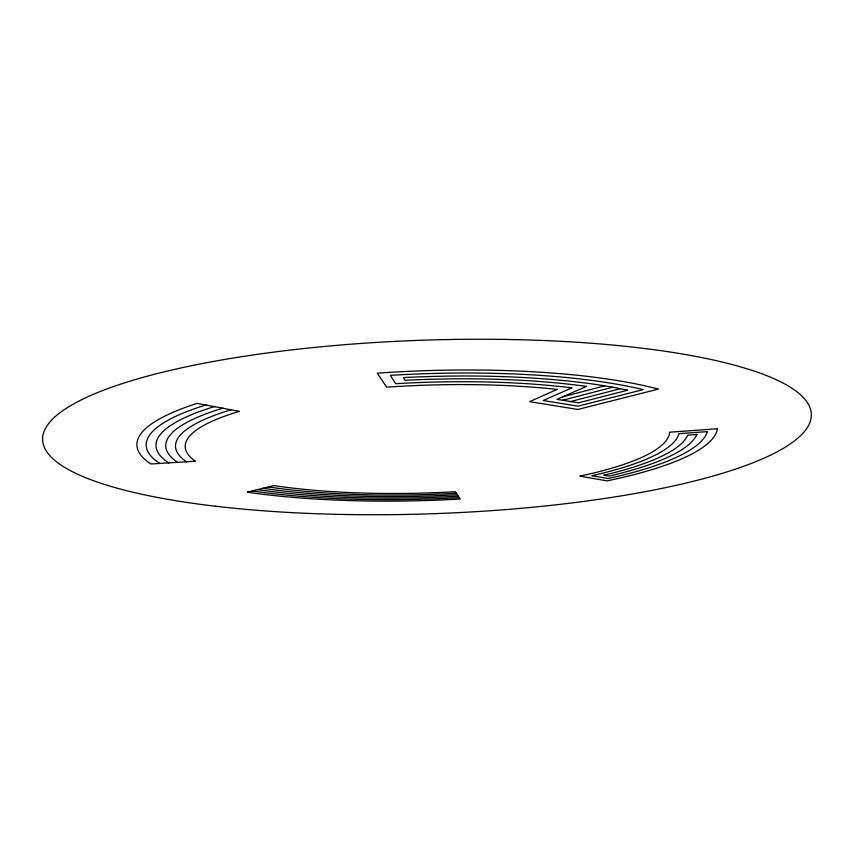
<?xml version="1.0" encoding="UTF-8"?>
<svg xmlns="http://www.w3.org/2000/svg" width="854" height="854" viewBox="0 0 854 854"><rect width="100%" height="100%" fill="white"/><g stroke="black" fill="none" stroke-linecap="round" stroke-linejoin="round"><path stroke-width="1.28" d="M562.466 396.896L604.664 385.848M562.615 400.259L612.724 387.225M570.504 401.561L620.42 388.677M247.446 492.15L273.792 485.574A242.408 53.877 -1.9 0 0 455.363 491.701L460.285 499.035A290.584 64.893 -1.9 0 1 247.404 492.214M196.783 403.323L239.376 411.35A234.177 52.105 -1.8 0 0 195.395 461.235L150.87 463.989A287.392 64.199 -1.9 0 1 197.253 403.334M456.303 493.217A252.09 56.086 -1.9 0 1 268.369 486.929M457.232 494.712A261.804 58.296 -1.9 0 1 262.979 488.285M186.514 461.811A243.86 54.304 -1.8 0 1 231.21 409.749M177.643 462.388A253.563 56.513 -1.8 0 1 222.958 408.137M168.793 462.964A263.288 58.734 -1.8 0 1 214.642 406.504M159.954 463.541A273.045 60.965 -1.8 0 1 206.241 404.86M458.15 496.195A271.54 60.517 -1.9 0 1 257.641 489.62M459.068 497.668A281.297 62.758 -1.9 0 1 252.336 490.954M557.075 389.413L529.629 401.658L577.806 409.461L658.327 389.114A289.207 64.637 -1.9 0 0 377.276 373.177L386.627 387.172A242.408 53.877 -1.9 0 1 557.075 389.413M571.86 387.865L543.251 400.494L578.073 406.184L643.19 389.616A279.407 62.385 -1.9 0 0 390.342 375.354L395.69 383.713A252.09 56.086 -1.9 0 1 571.86 387.865M586.517 386.403L556.925 399.32L578.339 402.853L627.743 390.193A269.64 60.143 -1.9 0 0 403.301 377.596L404.956 380.308A261.804 58.296 -1.9 0 1 586.517 386.403M717.488 428.783L669.621 432.199A242.408 53.877 -1.9 0 1 579.802 476.126L607.055 480.887A290.584 64.893 -1.9 0 0 717.488 428.783M707.315 431.622L678.898 433.64A252.09 56.086 -1.9 0 1 591.875 475.689L608.091 478.55A280.795 62.641 -1.9 0 0 707.315 431.622M696.896 434.451L687.78 435.092A261.804 58.296 -1.9 0 1 603.746 475.23L608.966 476.158A271.028 60.41 -1.9 0 0 696.896 434.451M215.368 506.219A384.567 86.873 -1.9 0 0 810.659 420.083A384.567 86.873 -1.9 0 0 254.866 354.698A384.567 86.873 -1.9 0 0 215.368 506.219"/></g></svg>
